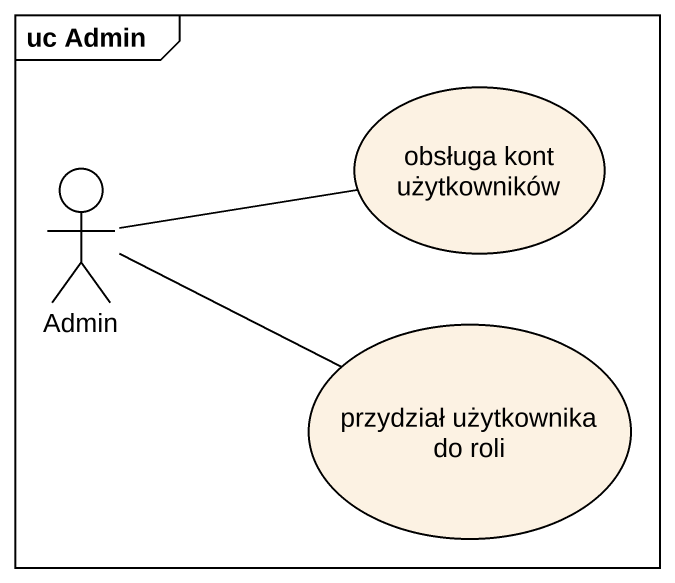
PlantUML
@startuml
mainframe uc Admin
actor Admin
usecase "obsługa kont użytkowników" as obsługa_kont_użytkowników
usecase "przydział użytkownika do roli" as przydział_użytkownika_do
Admin -right- obsługa_kont_użytkowników
Admin -right- przydział_użytkownika_do
@enduml
